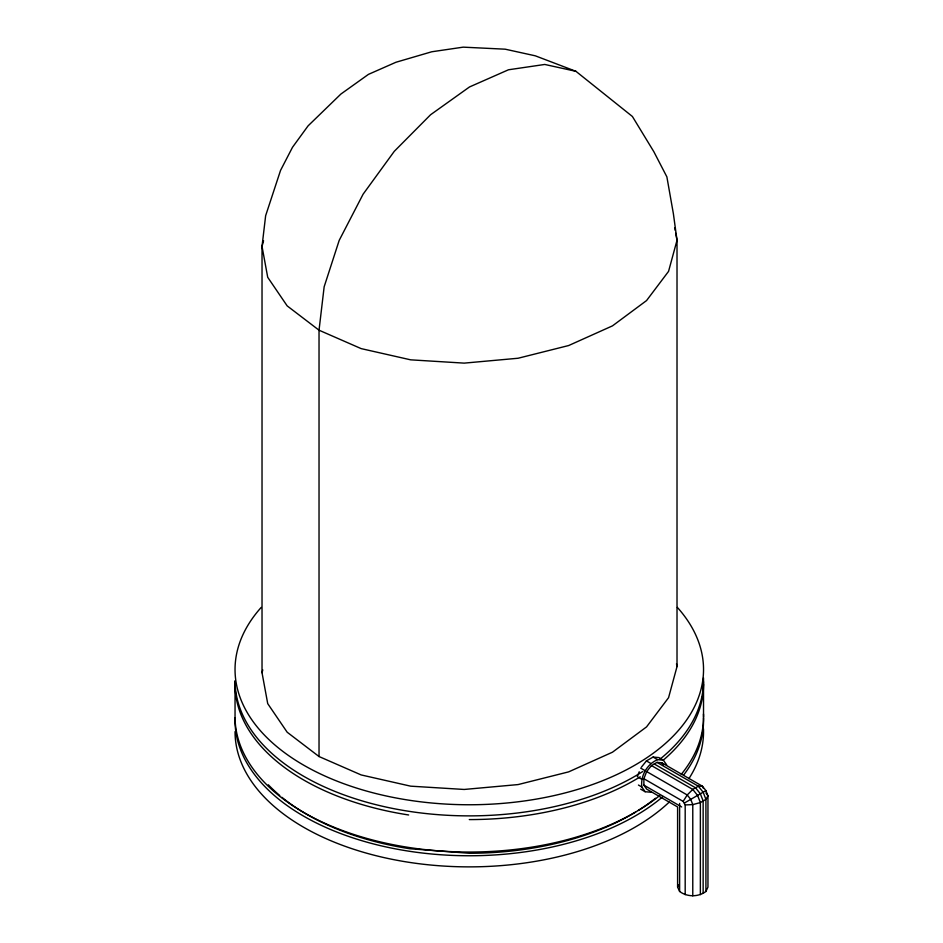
<?xml version="1.0" encoding="UTF-8"?>
<svg xmlns="http://www.w3.org/2000/svg" width="943" height="943" viewBox="0 0 943 943"><rect width="100%" height="100%" fill="white"/><g stroke="black" fill="none" stroke-linecap="round" stroke-linejoin="round"><path stroke-width="1.41" d="M263.557 240.748L262.024 246.406L262.024 672.724L267.718 703.631L287.167 732.216L319.029 756.534L361.157 774.934L410.676 786.167L464.192 789.456L518.084 784.576L568.653 771.869L612.479 752.196L646.556 726.888L668.563 697.69L677.015 666.583L677.015 240.253L673.385 213.731L666.878 176.871L653.853 151.717L632.399 116.484L575.925 71.314L535.294 55.814L505.189 49.189L463.202 47.15L431.764 51.771L395.966 62.25L368.43 74.379L340.894 94.052L308.09 125.855L292.507 147.273L280.554 170.377L265.643 215.688L262.024 246.406L267.718 277.301L287.167 305.886L319.029 330.203L361.157 348.615L410.676 359.837L464.192 363.126L518.084 358.246L568.653 345.539L612.479 325.865L646.556 300.569L668.563 271.372L677.015 240.253L675.718 233.239M262.024 672.724L262.791 669.895M637.315 776.69L639.213 771.775M650.918 792.238L645.142 791.731L641.806 786.981C640.403 775.735 647.134 764.066 657.577 759.657L663.353 760.176L666.689 764.914M643.88 778.729L646.65 771.563L651.472 765.575L657.023 762.368L661.845 762.804L702.405 786.214L705.918 790.599L707.957 795.845L707.957 887.08L705.918 891.465C698.386 897.17 687.164 897.17 679.62 891.465L677.593 887.08L677.593 806.96L646.65 789.102L643.88 785.142L643.88 778.729L683.145 801.397L685.184 804.921L685.184 894.671M677.593 887.08L678.606 884.888M683.145 801.397L687.211 794.984L692.775 789.421L698.327 786.214L702.405 786.214L703.395 788.36M641.476 767.072L646.426 760.907L653.086 757.064L658.862 757.583L663.353 760.176M684.441 803L705.918 790.599M685.184 804.921L692.775 804.615L700.366 802.576L705.918 799.369L707.957 795.845L705.918 792.945M575.925 71.314L544.759 64.454L508.466 69.782L469.52 86.945L430.574 114.751L394.28 151.328L363.114 194.175L339.197 240.371L324.156 286.778L319.029 330.203L319.029 756.534M653.086 757.064L657.577 759.657M657.023 762.368L698.327 786.214L703.148 792.203L705.918 799.369L705.918 891.465M654.242 763.971L695.557 787.818L700.366 793.806L703.148 800.972L703.148 893.068M646.426 760.907L650.918 763.5M651.472 765.575L692.775 789.421L697.584 795.409L700.366 802.576L700.366 894.671M640.651 768.097L645.142 770.69M646.65 771.563L687.211 794.984L690.736 799.369L692.775 804.615L692.775 895.85M638.435 777.338L641.806 779.283M643.88 785.142L681.659 806.96M638.435 785.036L641.806 786.981M640.651 789.138L645.142 791.731M661.845 762.804L663.224 764.773M674.681 227.617L675.2 230.422M676.496 663.778L677.015 666.583M703.525 684.347L703.525 716.81M679.62 803.436L679.62 891.465M235.043 684.347L235.043 716.81A234.241 135.238 0 0 0 397.651 845.565A234.241 135.238 0 0 0 659.711 795.562M703.478 728.821A234.241 135.238 0 0 1 688.909 778.659M669.235 802.08A234.241 135.238 0 0 1 405.914 861.831A234.241 135.238 0 0 1 235.043 731.638M703.478 717.706A234.241 135.238 0 0 1 683.97 774.616M663.012 796.54A234.241 135.238 0 0 1 398.076 849.36A234.241 135.238 0 0 1 235.09 717.706M677.369 607.41A234.241 135.238 0 0 1 469.284 804.756A234.241 135.238 0 0 1 261.199 607.41M703.478 714.004A234.241 135.238 0 0 1 681.247 774.38M703.478 681.541A234.241 135.238 0 0 1 663.012 760.364M640.214 776.82A234.241 135.238 0 0 1 469.284 819.585M408.661 814.976A234.241 135.238 0 0 1 235.09 681.541M655.479 798.25A229.562 132.539 0 0 1 638.27 810.426M635.629 812.053A229.562 132.539 0 0 1 469.284 853.262L409.875 848.747A229.562 132.539 0 0 1 281.957 797.33M279.741 795.491A229.562 132.539 0 0 1 268.319 784.776M703.478 677.828A234.241 135.238 0 0 1 659.711 759.386M642.808 771.492A234.241 135.238 0 0 1 384.956 806.807A234.241 135.238 0 0 1 235.043 680.634"/></g></svg>
